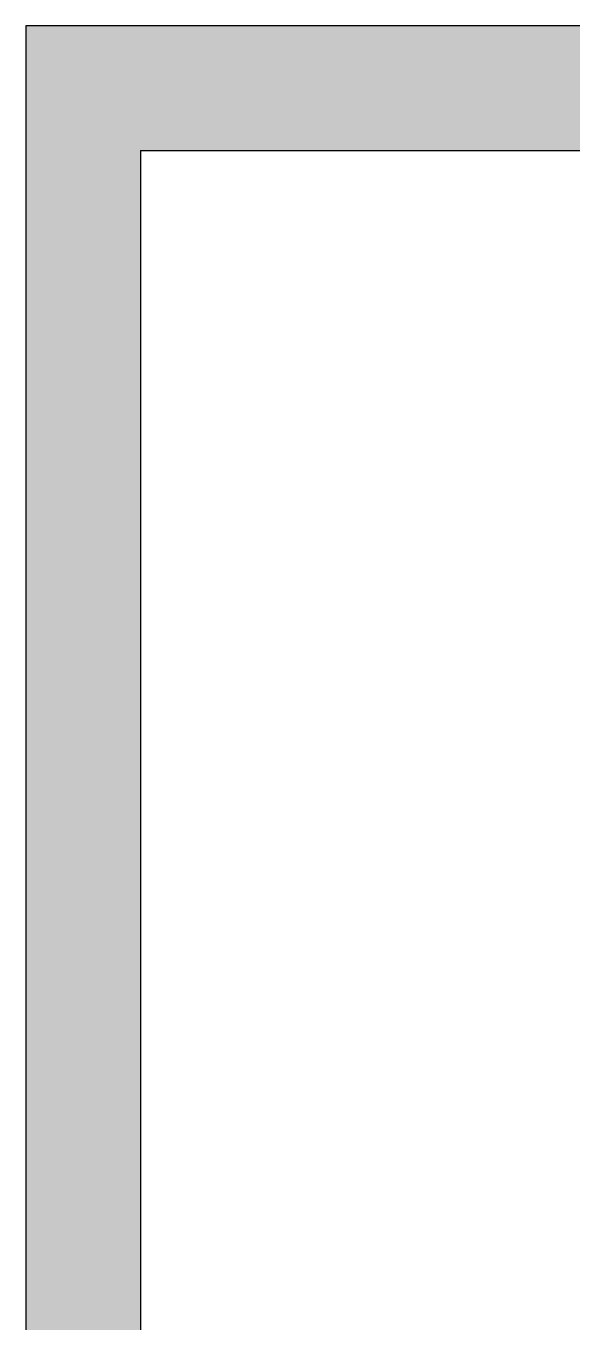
# Model space of a CAD drawing. Header units: inches. Extents: x -1176 to 1545, y -2552 to 978.
# Drawn here: x 1211.2 to 1290, y 682.9 to 869.9 of the extents above; entities that cross this region are included whole.
import ezdxf

# ---------------------------------------------------------------- set-up
doc = ezdxf.new("R2010")
doc.units = ezdxf.units.IN
doc.header["$MEASUREMENT"] = 0
doc.layers.add('A-WALL', color=113, linetype='Continuous', lineweight=18)
doc.layers.add('A-WALL-PATT', color=111, linetype='Continuous', lineweight=18)

msp = doc.modelspace()

# ---------------------------------------------------------------- hatches: boundary and pattern name
at = {"layer": 'A-WALL-PATT', "lineweight": 9}
for points in [[(1340.81, 851.94), (1340.81, 869.94), (1211.24, 869.94), (1211.24, 851.94), (1227.74, 851.94)], [(1227.74, 283.44), (1227.74, 851.94), (1211.24, 851.94), (1211.24, 356.74), (1211.6, 356.91), (1211.6, 347), (1211.24, 347), (1211.24, 283.44), (1221.74, 283.44)]]:
    msp.add_hatch(color=7, dxfattribs=at).paths.add_polyline_path(points, flags=0)

# ---------------------------------------------------------------- linework, layer by layer
at = {"layer": 'A-WALL', "color": 8, "lineweight": 30}
for p, q in [((1211.24, 869.94), (1211.24, 589.01)), ((1481.87, 869.94), (1211.24, 869.94)), ((1227.74, 851.94), (1461.87, 851.94)), ((1227.74, 851.94), (1227.74, 283.44))]:
    msp.add_line(p, q, dxfattribs=at)

doc.saveas('drawing.dxf')
